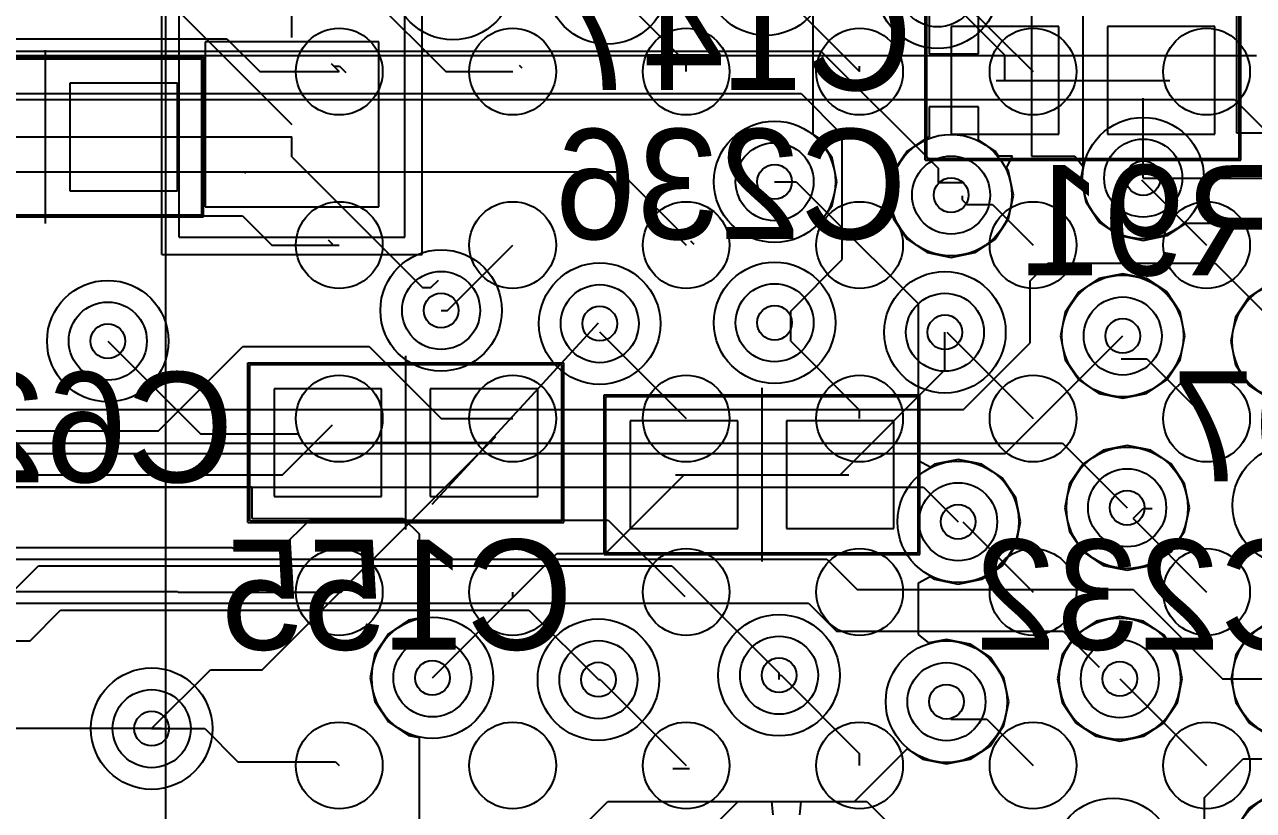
# Model space of a CAD drawing. Extents: x 28 to 300, y 18 to 330.
# Drawn here: x 166.47 to 173.55, y 151.01 to 155.54 of the extents above; entities that cross this region are included whole.
import ezdxf

# ---------------------------------------------------------------- set-up
doc = ezdxf.new("R2010")
doc.units = 0
for name, color, linetype in [('BOTTOMLAYER', 5, 'CONTINUOUS'), ('BOTTOMOVERLAY', 54, 'CONTINUOUS'), ('BOTTOMPASTE', 16, 'CONTINUOUS'), ('BOTTOMSOLDER', 6, 'CONTINUOUS'), ('DRILLDRAWING', 1, 'CONTINUOUS'), ('INTERNALPLANE1', 76, 'CONTINUOUS'), ('INTERNALPLANE6', 136, 'CONTINUOUS'), ('MECHANICAL14', 56, 'CONTINUOUS'), ('MECHANICAL15', 56, 'CONTINUOUS'), ('MECHANICAL16', 56, 'CONTINUOUS'), ('MIDLAYER1', 16, 'CONTINUOUS'), ('MIDLAYER3', 90, 'CONTINUOUS'), ('MULTILAYER', 9, 'CONTINUOUS'), ('TOPLAYER', 1, 'CONTINUOUS'), ('TOPOVERLAY', 2, 'CONTINUOUS'), ('TOPPASTE', 8, 'CONTINUOUS'), ('TOPSOLDER', 216, 'CONTINUOUS'), ('VIAHOLELAYER', 16, 'CONTINUOUS')]:
    doc.layers.add(name, color=color, linetype=linetype)

msp = doc.modelspace()

# ---------------------------------------------------------------- linework, layer by layer
at = {"layer": 'BOTTOMLAYER'}
for p, q in [((166.8348, 156.1384), (168.0072, 154.966)), ((171.7294, 155.7528), (172.1176, 155.3646)), ((171.6806, 155.6564), (171.6806, 155.3718)), ((171.9652, 155.3718), (171.9652, 155.6564)), ((172.27, 155.6564), (172.27, 155.2191)), ((173.4546, 154.9154), (173.4546, 155.6564)), ((171.0114, 154.9103), (171.0114, 155.6034)), ((172.4276, 155.5294), (171.8076, 155.5294)), ((171.8076, 155.5294), (171.8076, 154.9094)), ((172.4276, 154.9094), (172.4276, 155.5294)), ((173.3276, 155.5294), (172.7076, 155.5294)), ((172.7076, 155.5294), (172.7076, 154.9094)), ((173.3276, 154.9094), (173.3276, 155.5294)), ((168.5072, 155.441), (167.5072, 155.441)), ((167.5072, 155.441), (167.5072, 154.491)), ((168.5072, 154.491), (168.5072, 155.441)), ((171.6806, 155.3718), (171.9652, 155.3718)), ((172.1176, 155.2194), (172.1176, 155.3646)), ((172.27, 155.2191), (172.27, 154.7824)), ((166.7266, 155.2038), (166.7266, 154.5838)), ((167.3466, 155.2038), (166.7266, 155.2038)), ((167.3466, 154.5838), (167.3466, 155.2038)), ((172.9144, 154.6564), (172.9144, 155.1162)), ((171.9652, 155.067), (171.6806, 155.067)), ((171.6806, 155.067), (171.6806, 154.8922)), ((171.9652, 154.876), (171.9652, 155.067)), ((167.0366, 154.8938), (168.0072, 154.8938)), ((168.0072, 154.7785), (168.0072, 154.8938)), ((171.0434, 154.889), (171.0114, 154.9103)), ((171.1212, 154.7725), (171.0434, 154.889)), ((171.6695, 154.89), (171.5531, 154.8122)), ((171.6806, 154.8922), (171.6695, 154.89)), ((171.8076, 154.9094), (172.4276, 154.9094)), ((172.0606, 154.8122), (171.9652, 154.876)), ((172.7076, 154.9094), (173.3276, 154.9094)), ((173.8776, 154.9154), (173.4546, 154.9154)), ((171.5531, 154.8122), (171.4753, 154.6957)), ((172.0806, 154.7823), (172.0606, 154.8122)), ((168.0072, 154.7785), (168.7601, 154.0256)), ((171.1485, 154.6352), (171.1212, 154.7725)), ((172.1613, 154.7823), (172.0806, 154.7823)), ((172.1254, 154.7152), (172.1613, 154.7823)), ((172.1384, 154.6957), (172.1254, 154.7152)), ((172.27, 154.7824), (172.5205, 154.7824)), ((172.5205, 154.7824), (172.5688, 154.7235)), ((172.5688, 154.7235), (172.5555, 154.6564)), ((171.4753, 154.6957), (171.4479, 154.5584)), ((172.1657, 154.5584), (172.1384, 154.6957)), ((172.5555, 154.6564), (172.5828, 154.5191)), ((172.9144, 154.6564), (174.4408, 154.6564)), ((172.9144, 154.6564), (173.106, 154.6564)), ((166.7266, 154.5838), (167.3466, 154.5838)), ((171.1212, 154.4979), (171.1485, 154.6352)), ((171.4479, 154.5584), (171.4753, 154.4211)), ((172.1384, 154.4211), (172.1657, 154.5584)), ((172.5828, 154.5191), (172.6606, 154.4026)), ((167.5072, 154.491), (168.5072, 154.491)), ((171.0934, 154.4564), (171.1212, 154.4979)), ((171.619, 153.9308), (171.0934, 154.4564)), ((171.4753, 154.4211), (171.5531, 154.3046)), ((172.0606, 154.3046), (172.1384, 154.4211)), ((172.6606, 154.4026), (172.7771, 154.3248)), ((173.0517, 154.3248), (173.1604, 154.3974)), ((173.1604, 154.3974), (173.8776, 154.3974)), ((171.5531, 154.3046), (171.6695, 154.2268)), ((171.9442, 154.2268), (172.0606, 154.3046)), ((172.7771, 154.3248), (172.9144, 154.2975)), ((172.9144, 154.2975), (173.0517, 154.3248)), ((171.6695, 154.2268), (171.8068, 154.1995)), ((171.8068, 154.1995), (171.9442, 154.2268)), ((172.6589, 154.0778), (172.5424, 154)), ((172.7962, 154.1051), (172.6589, 154.0778)), ((172.9335, 154.0778), (172.7962, 154.1051)), ((173.05, 154), (172.9335, 154.0778)), ((168.7601, 154.0256), (168.8084, 154.0256)), ((168.8084, 154.0256), (168.8513, 154.0685)), ((173.6407, 154.0482), (173.5242, 153.9704)), ((172.5424, 154), (172.4646, 153.8835)), ((173.1278, 153.8835), (173.05, 154)), ((173.5242, 153.9704), (173.4464, 153.8539)), ((171.619, 153.0266), (171.619, 153.9308)), ((172.4646, 153.8835), (172.4373, 153.7462)), ((173.1551, 153.7462), (173.1278, 153.8835)), ((169.1287, 153.1177), (169.7736, 153.8224)), ((173.4464, 153.8539), (173.4191, 153.7166)), ((171.7714, 153.5504), (171.7714, 153.7674)), ((172.4373, 153.7462), (172.4646, 153.6089)), ((173.1278, 153.6089), (173.1551, 153.7462)), ((166.9454, 153.7166), (167.4797, 153.1823)), ((173.4191, 153.7166), (173.4464, 153.5793)), ((172.4646, 153.6089), (172.5424, 153.4924)), ((173.05, 153.4924), (173.1278, 153.6089)), ((171.1674, 152.9464), (171.7714, 153.5504)), ((173.4464, 153.5793), (173.5242, 153.4628)), ((167.9036, 153.4415), (167.9036, 152.8215)), ((168.5236, 153.4415), (167.9036, 153.4415)), ((168.5236, 152.8215), (168.5236, 153.4415)), ((168.8036, 153.4415), (168.8036, 152.8215)), ((169.4236, 153.4415), (168.8036, 153.4415)), ((169.4236, 152.8215), (169.4236, 153.4415)), ((172.5424, 153.4924), (172.6589, 153.4146)), ((172.9335, 153.4146), (173.05, 153.4924)), ((173.5242, 153.4628), (173.6407, 153.385)), ((172.6589, 153.4146), (172.7962, 153.3873)), ((172.7962, 153.3873), (172.9335, 153.4146)), ((169.9574, 153.2564), (169.9574, 152.6364)), ((170.5774, 153.2564), (169.9574, 153.2564)), ((170.5774, 152.6364), (170.5774, 153.2564)), ((170.8574, 153.2564), (170.8574, 152.6364)), ((171.4774, 153.2564), (170.8574, 153.2564)), ((171.4774, 152.6364), (171.4774, 153.2564)), ((167.4797, 153.1823), (168.0457, 153.1823)), ((169.1299, 153.1152), (169.1822, 153.1675)), ((169.0896, 153.0749), (169.1287, 153.1177)), ((169.0896, 153.0749), (169.1299, 153.1152)), ((172.6843, 153.0872), (172.5678, 153.0094)), ((172.8216, 153.1145), (172.6843, 153.0872)), ((172.9589, 153.0872), (172.8216, 153.1145)), ((173.0754, 153.0094), (172.9589, 153.0872)), ((167.8362, 151.8215), (169.0896, 153.0749)), ((168.816, 152.7759), (169.0896, 153.0749)), ((171.6862, 152.9907), (171.619, 153.0266)), ((171.8476, 153.0341), (171.7103, 153.0068)), ((171.9849, 153.0068), (171.8476, 153.0341)), ((169.8141, 152.4931), (170.2674, 152.9464)), ((171.7103, 153.0068), (171.6862, 152.9907)), ((172.1014, 152.929), (171.9849, 153.0068)), ((172.5678, 153.0094), (172.49, 152.8929)), ((173.1532, 152.8929), (173.0754, 153.0094)), ((166.0728, 152.8775), (167.7766, 152.8775)), ((167.7766, 152.8775), (167.7766, 152.6945)), ((172.1792, 152.8125), (172.1014, 152.929)), ((172.49, 152.8929), (172.4627, 152.7556)), ((173.1805, 152.7556), (173.1532, 152.8929)), ((167.9036, 152.8215), (168.5236, 152.8215)), ((168.8036, 152.8215), (169.4236, 152.8215)), ((172.2065, 152.6752), (172.1792, 152.8125)), ((172.4627, 152.7556), (172.49, 152.6183)), ((173.1532, 152.6183), (173.1805, 152.7556)), ((167.7766, 152.6945), (168.6506, 152.6945)), ((168.6506, 152.6945), (168.6506, 152.6945)), ((168.6506, 152.6945), (168.6506, 152.6945)), ((168.6506, 152.6945), (168.7398, 152.6053)), ((172.1792, 152.5379), (172.2065, 152.6752)), ((168.7398, 152.6053), (168.7398, 152.119)), ((169.9574, 152.6364), (170.5774, 152.6364)), ((170.8574, 152.6364), (171.4774, 152.6364)), ((172.49, 152.6183), (172.5678, 152.5018)), ((173.0754, 152.5018), (173.1532, 152.6183)), ((172.1014, 152.4214), (172.1792, 152.5379)), ((168.8168, 151.7754), (169.5345, 152.4931)), ((169.5345, 152.4931), (169.8141, 152.4931)), ((172.5678, 152.5018), (172.6843, 152.424)), ((172.9589, 152.424), (173.0754, 152.5018)), ((171.9849, 152.3436), (172.1014, 152.4214)), ((172.6843, 152.424), (172.8216, 152.3967)), ((172.8216, 152.3967), (172.9589, 152.424)), ((171.619, 152.3238), (171.6862, 152.3597)), ((171.619, 152.0249), (171.619, 152.3238)), ((171.6862, 152.3597), (171.7103, 152.3436)), ((171.7103, 152.3436), (171.8476, 152.3163)), ((171.8476, 152.3163), (171.9849, 152.3436)), ((168.6794, 152.107), (168.563, 152.0292)), ((168.7398, 152.119), (168.6794, 152.107)), ((172.6423, 152.1018), (172.5258, 152.024)), ((172.7796, 152.1291), (172.6423, 152.1018)), ((172.9169, 152.1018), (172.7796, 152.1291)), ((173.0334, 152.024), (172.9169, 152.1018)), ((173.6423, 152.1018), (173.5258, 152.024)), ((168.563, 152.0292), (168.4852, 151.9128)), ((171.6779, 151.9765), (171.619, 152.0249)), ((172.5258, 152.024), (172.448, 151.9075)), ((173.1112, 151.9075), (173.0334, 152.024)), ((173.5258, 152.024), (173.448, 151.9075)), ((171.7802, 151.9969), (171.6779, 151.9765)), ((171.9175, 151.9696), (171.7802, 151.9969)), ((172.034, 151.8918), (171.9175, 151.9696)), ((168.4852, 151.9128), (168.4579, 151.7754)), ((172.1118, 151.7753), (172.034, 151.8918)), ((172.448, 151.9075), (172.4207, 151.7702)), ((173.1385, 151.7702), (173.1112, 151.9075)), ((173.448, 151.9075), (173.4207, 151.7702)), ((167.1983, 151.4826), (167.5373, 151.8215)), ((167.5373, 151.8215), (167.8362, 151.8215)), ((168.4579, 151.7754), (168.4852, 151.6381)), ((172.1391, 151.638), (172.1118, 151.7753)), ((172.4207, 151.7702), (172.448, 151.6329)), ((173.1112, 151.6329), (173.1385, 151.7702)), ((173.4207, 151.7702), (173.448, 151.6329)), ((168.4852, 151.6381), (168.563, 151.5216)), ((172.1118, 151.5007), (172.1391, 151.638)), ((172.448, 151.6329), (172.5258, 151.5164)), ((173.0334, 151.5164), (173.1112, 151.6329)), ((173.448, 151.6329), (173.5258, 151.5164)), ((168.563, 151.5216), (168.6794, 151.4438)), ((172.034, 151.3842), (172.1118, 151.5007)), ((172.5258, 151.5164), (172.6423, 151.4386)), ((172.9169, 151.4386), (173.0334, 151.5164)), ((173.5258, 151.5164), (173.6423, 151.4386)), ((168.6794, 151.4438), (168.7398, 151.4318)), ((168.7398, 151.4318), (168.7398, 150.3375)), ((172.6423, 151.4386), (172.7796, 151.4113)), ((172.7796, 151.4113), (172.9169, 151.4386)), ((171.2507, 151.0623), (171.5541, 151.3657)), ((171.5541, 151.3657), (171.6429, 151.3064)), ((171.9175, 151.3064), (172.034, 151.3842)), ((171.6429, 151.3064), (171.7802, 151.2791)), ((171.7802, 151.2791), (171.9175, 151.3064)), ((173.6423, 151.1018), (173.5258, 151.024)), ((167.4534, 148.6872), (169.8285, 151.0623)), ((169.8285, 151.0623), (170.771, 151.0623)), ((170.771, 151.0623), (170.7784, 150.9865)), ((170.9356, 150.9865), (170.943, 151.0623)), ((170.943, 151.0623), (171.2507, 151.0623)), ((173.5258, 151.024), (173.448, 150.9075))]:
    msp.add_line(p, q, dxfattribs=at)
for centre in [(171.7294, 155.7528), (170.7896, 154.6352), (172.9144, 154.6564), (171.8068, 154.5584), (168.8668, 153.8935), (169.7812, 153.8173), (170.7896, 153.8224), (166.9454, 153.7166), (171.7714, 153.7674), (172.7962, 153.7462), (172.8216, 152.7556), (171.8476, 152.6752), (168.8168, 151.7754), (169.7736, 151.765), (170.815, 151.7904), (172.7796, 151.7702), (171.7802, 151.638), (167.1983, 151.4826)]:
    msp.add_circle(centre, 0.225, dxfattribs=at)
at = {"layer": 'BOTTOMPASTE'}
for p, q in [((172.4276, 155.5294), (171.8076, 155.5294)), ((171.8076, 155.5294), (171.8076, 154.9094)), ((172.4276, 154.9094), (172.4276, 155.5294)), ((173.3276, 155.5294), (172.7076, 155.5294)), ((172.7076, 155.5294), (172.7076, 154.9094)), ((173.3276, 154.9094), (173.3276, 155.5294)), ((168.5072, 155.441), (167.5072, 155.441)), ((167.5072, 155.441), (167.5072, 154.491)), ((168.5072, 154.491), (168.5072, 155.441)), ((166.7266, 155.2038), (166.7266, 154.5838)), ((167.3466, 155.2038), (166.7266, 155.2038)), ((167.3466, 154.5838), (167.3466, 155.2038)), ((171.8076, 154.9094), (172.4276, 154.9094)), ((172.7076, 154.9094), (173.3276, 154.9094)), ((166.7266, 154.5838), (167.3466, 154.5838)), ((167.5072, 154.491), (168.5072, 154.491)), ((167.9036, 153.4415), (167.9036, 152.8215)), ((168.5236, 153.4415), (167.9036, 153.4415)), ((168.5236, 152.8215), (168.5236, 153.4415)), ((168.8036, 153.4415), (168.8036, 152.8215)), ((169.4236, 153.4415), (168.8036, 153.4415)), ((169.4236, 152.8215), (169.4236, 153.4415)), ((169.9574, 153.2564), (169.9574, 152.6364)), ((170.5774, 153.2564), (169.9574, 153.2564)), ((170.5774, 152.6364), (170.5774, 153.2564)), ((170.8574, 153.2564), (170.8574, 152.6364)), ((171.4774, 153.2564), (170.8574, 153.2564)), ((171.4774, 152.6364), (171.4774, 153.2564)), ((167.9036, 152.8215), (168.5236, 152.8215)), ((168.8036, 152.8215), (169.4236, 152.8215)), ((169.9574, 152.6364), (170.5774, 152.6364)), ((170.8574, 152.6364), (171.4774, 152.6364))]:
    msp.add_line(p, q, dxfattribs=at)
at = {"layer": 'BOTTOMSOLDER'}
for p, q in [((172.4276, 155.5294), (171.8076, 155.5294)), ((171.8076, 155.5294), (171.8076, 154.9094)), ((172.4276, 154.9094), (172.4276, 155.5294)), ((173.3276, 155.5294), (172.7076, 155.5294)), ((172.7076, 155.5294), (172.7076, 154.9094)), ((173.3276, 154.9094), (173.3276, 155.5294)), ((168.5072, 155.441), (167.5072, 155.441)), ((167.5072, 155.441), (167.5072, 154.491)), ((168.5072, 154.491), (168.5072, 155.441)), ((166.7266, 155.2038), (166.7266, 154.5838)), ((167.3466, 155.2038), (166.7266, 155.2038)), ((167.3466, 154.5838), (167.3466, 155.2038)), ((171.8076, 154.9094), (172.4276, 154.9094)), ((172.7076, 154.9094), (173.3276, 154.9094)), ((166.7266, 154.5838), (167.3466, 154.5838)), ((167.5072, 154.491), (168.5072, 154.491)), ((167.9036, 153.4415), (167.9036, 152.8215)), ((168.5236, 153.4415), (167.9036, 153.4415)), ((168.5236, 152.8215), (168.5236, 153.4415)), ((168.8036, 153.4415), (168.8036, 152.8215)), ((169.4236, 153.4415), (168.8036, 153.4415)), ((169.4236, 152.8215), (169.4236, 153.4415)), ((169.9574, 153.2564), (169.9574, 152.6364)), ((170.5774, 153.2564), (169.9574, 153.2564)), ((170.5774, 152.6364), (170.5774, 153.2564)), ((170.8574, 153.2564), (170.8574, 152.6364)), ((171.4774, 153.2564), (170.8574, 153.2564)), ((171.4774, 152.6364), (171.4774, 153.2564)), ((167.9036, 152.8215), (168.5236, 152.8215)), ((168.8036, 152.8215), (169.4236, 152.8215)), ((169.9574, 152.6364), (170.5774, 152.6364)), ((170.8574, 152.6364), (171.4774, 152.6364))]:
    msp.add_line(p, q, dxfattribs=at)
at = {"layer": 'DRILLDRAWING'}
for centre in [(170.7896, 154.6352), (172.9144, 154.6564), (171.8068, 154.5584), (168.8668, 153.8935), (169.7812, 153.8173), (170.7896, 153.8224), (171.7714, 153.7674), (166.9454, 153.7166), (172.7962, 153.7462), (172.8216, 152.7556), (171.8476, 152.6752), (170.815, 151.7904), (168.8168, 151.7754), (169.7736, 151.765), (172.7796, 151.7702), (171.7802, 151.638), (167.1983, 151.4826)]:
    msp.add_circle(centre, 0.1, dxfattribs=at)
at = {"layer": 'INTERNALPLANE1'}
for centre in [(168.9354, 155.8036), (170.7388, 155.829), (169.8244, 155.7782), (172.9144, 154.6564), (170.7896, 154.6352), (171.8068, 154.5584), (169.7812, 153.8173), (170.7896, 153.8224), (172.7962, 153.7462), (166.9454, 153.7166), (173.778, 153.7166), (172.8216, 152.7556), (171.8476, 152.6752), (168.8168, 151.7754), (169.7736, 151.765), (170.815, 151.7904), (172.7796, 151.7702), (173.7796, 151.7702), (171.7802, 151.638), (167.1983, 151.4826), (173.7796, 150.7702)]:
    msp.add_circle(centre, 0.35, dxfattribs=at)
at = {"layer": 'INTERNALPLANE6'}
for centre in [(170.7388, 155.829), (169.8244, 155.7782), (171.7294, 155.7528), (171.8068, 154.5584), (168.8668, 153.8935), (169.7812, 153.8173), (170.7896, 153.8224), (171.7714, 153.7674), (172.7962, 153.7462), (173.778, 153.7166), (172.8216, 152.7556), (173.7796, 152.7702), (171.8476, 152.6752), (169.7736, 151.765), (170.815, 151.7904), (172.7796, 151.7702), (173.7796, 151.7702), (167.1983, 151.4826), (173.7796, 150.7702), (172.7415, 150.7321)]:
    msp.add_circle(centre, 0.35, dxfattribs=at)
at = {"layer": 'MECHANICAL14'}
for p, q in [((167.2796, 149.7702), (167.2796, 161.2702)), ((167.3572, 154.316), (167.3572, 157.216)), ((168.6572, 154.316), (168.6572, 157.216)), ((171.6676, 154.7694), (171.6676, 155.6694)), ((173.4676, 154.7694), (173.4676, 155.6694)), ((165.6866, 155.3438), (167.4866, 155.3438)), ((167.4866, 154.4438), (167.4866, 155.3438)), ((171.6676, 154.7694), (173.4676, 154.7694)), ((165.6866, 154.4438), (167.4866, 154.4438)), ((167.3572, 154.316), (168.6572, 154.316)), ((167.7636, 152.6815), (167.7636, 153.5815)), ((167.7636, 153.5815), (169.5636, 153.5815)), ((169.5636, 152.6815), (169.5636, 153.5815)), ((169.8174, 152.4964), (169.8174, 153.3964)), ((169.8174, 153.3964), (171.6174, 153.3964)), ((171.6174, 152.4964), (171.6174, 153.3964)), ((167.7636, 152.6815), (169.5636, 152.6815)), ((169.8174, 152.4964), (171.6174, 152.4964))]:
    msp.add_line(p, q, dxfattribs=at)
at = {"layer": 'MECHANICAL15'}
for p, q in [((167.7536, 152.6715), (167.7536, 153.5915)), ((167.7536, 153.5915), (169.5736, 153.5915)), ((168.6636, 152.6315), (168.6636, 153.6315)), ((169.5736, 152.6715), (169.5736, 153.5915)), ((168.1636, 153.1315), (169.1636, 153.1315)), ((167.7536, 152.6715), (169.5736, 152.6715))]:
    msp.add_line(p, q, dxfattribs=at)
at = {"layer": 'MECHANICAL16'}
for p, q in [((167.2572, 154.216), (167.2572, 157.316)), ((168.7572, 154.216), (168.7572, 157.316)), ((168.0072, 155.466), (168.0072, 156.066)), ((172.5676, 154.7194), (172.5676, 155.7194)), ((171.6576, 154.7594), (171.6576, 155.6794)), ((173.4776, 154.7594), (173.4776, 155.6794)), ((165.6766, 155.3538), (167.4966, 155.3538)), ((166.5866, 154.3938), (166.5866, 155.3938)), ((167.4966, 154.4338), (167.4966, 155.3538)), ((172.0676, 155.2194), (173.0676, 155.2194)), ((166.0866, 154.8938), (167.0866, 154.8938)), ((171.6576, 154.7594), (173.4776, 154.7594)), ((165.6766, 154.4338), (167.4966, 154.4338)), ((167.2572, 154.216), (168.7572, 154.216)), ((170.7174, 152.4464), (170.7174, 153.4464)), ((169.8074, 152.4864), (169.8074, 153.4064)), ((169.8074, 153.4064), (171.6274, 153.4064)), ((171.6274, 152.4864), (171.6274, 153.4064)), ((170.2174, 152.9464), (171.2174, 152.9464)), ((169.8074, 152.4864), (171.6274, 152.4864))]:
    msp.add_line(p, q, dxfattribs=at)
at = {"layer": 'MIDLAYER1'}
for p, q in [((151.9969, 155.3627), (173.5673, 155.3627)), ((151.8916, 155.1087), (173.4411, 155.1087)), ((173.4411, 155.1087), (174.7796, 153.7702)), ((172.2623, 154.0647), (172.3636, 154.1661)), ((172.3636, 154.1661), (173.3285, 154.1661)), ((173.3285, 154.1661), (173.778, 153.7166)), ((172.2623, 153.7066), (172.2623, 154.0647)), ((172.1189, 153.0689), (172.7962, 153.7462)), ((171.8786, 153.3229), (172.2623, 153.7066)), ((165.8696, 153.3229), (171.8786, 153.3229)), ((166.0728, 153.0689), (172.1189, 153.0689)), ((154.2151, 152.4592), (171.0906, 152.4592)), ((171.0906, 152.4592), (171.2647, 152.2851)), ((171.2647, 152.2851), (172.8574, 152.2851)), ((172.8574, 152.2851), (173.3723, 151.7702)), ((154.1099, 152.2052), (170.9854, 152.2052)), ((170.9854, 152.2052), (171.1457, 152.0449)), ((171.1457, 152.0449), (172.4525, 152.0449)), ((172.4525, 152.0449), (172.6604, 151.837)), ((173.3723, 151.7702), (173.7796, 151.7702)), ((173.2668, 151.0853), (173.4906, 151.3091)), ((173.4906, 151.3091), (174.2407, 151.3091)), ((173.2668, 150.6654), (173.2668, 151.0853))]:
    msp.add_line(p, q, dxfattribs=at)
for centre in [(171.7294, 155.7528), (170.7896, 154.6352), (172.9144, 154.6564), (171.8068, 154.5584), (168.8668, 153.8935), (169.7812, 153.8173), (170.7896, 153.8224), (166.9454, 153.7166), (171.7714, 153.7674), (172.7962, 153.7462), (172.8216, 152.7556), (171.8476, 152.6752), (168.8168, 151.7754), (169.7736, 151.765), (170.815, 151.7904), (172.7796, 151.7702), (171.7802, 151.638), (167.1983, 151.4826)]:
    msp.add_circle(centre, 0.225, dxfattribs=at)
at = {"layer": 'MIDLAYER3'}
for p, q in [((160.7163, 155.3881), (171.0563, 155.3881)), ((171.0563, 155.3881), (171.7336, 154.7108)), ((160.602, 155.1432), (170.942, 155.1432)), ((170.942, 155.1432), (171.1797, 154.9055)), ((171.1797, 154.1871), (171.1797, 154.9055)), ((171.7336, 154.631), (171.7336, 154.7108)), ((171.7336, 154.631), (171.8068, 154.631)), ((171.8068, 154.631), (171.873, 154.631)), ((170.8824, 153.8898), (171.1797, 154.1871)), ((170.8824, 153.8224), (170.8824, 153.8898)), ((170.8824, 153.7166), (170.8824, 153.8224)), ((156.7282, 153.129), (172.4482, 153.129)), ((172.4482, 153.129), (172.8216, 152.7556)), ((156.623, 152.875), (171.6478, 152.875)), ((171.6478, 152.875), (171.8476, 152.6752)), ((166.37, 152.2434), (166.5469, 152.4203)), ((166.5469, 152.4203), (170.1975, 152.4203)), ((170.1975, 152.4203), (170.815, 151.8028)), ((166.497, 151.9894), (166.6731, 152.1655)), ((166.6731, 152.1655), (169.3731, 152.1655)), ((169.3731, 152.1655), (169.7736, 151.765)), ((153.2667, 151.9894), (166.497, 151.9894)), ((170.815, 151.7904), (170.815, 151.8028)), ((170.815, 151.765), (170.815, 151.7904)), ((170.2348, 150.7185), (170.5786, 151.0623)), ((170.5786, 151.0623), (171.3211, 151.0623)), ((171.3211, 151.0623), (171.6132, 150.7702))]:
    msp.add_line(p, q, dxfattribs=at)
for centre in [(171.7294, 155.7528), (170.7896, 154.6352), (172.9144, 154.6564), (171.8068, 154.5584), (168.8668, 153.8935), (169.7812, 153.8173), (170.7896, 153.8224), (166.9454, 153.7166), (171.7714, 153.7674), (172.7962, 153.7462), (172.8216, 152.7556), (171.8476, 152.6752), (168.8168, 151.7754), (169.7736, 151.765), (170.815, 151.7904), (172.7796, 151.7702), (171.7802, 151.638), (167.1983, 151.4826)]:
    msp.add_circle(centre, 0.225, dxfattribs=at)
at = {"layer": 'MULTILAYER'}
for centre in [(171.7294, 155.7528), (170.7896, 154.6352), (172.9144, 154.6564), (171.8068, 154.5584), (168.8668, 153.8935), (169.7812, 153.8173), (170.7896, 153.8224), (166.9454, 153.7166), (171.7714, 153.7674), (172.7962, 153.7462), (172.8216, 152.7556), (171.8476, 152.6752), (168.8168, 151.7754), (169.7736, 151.765), (170.815, 151.7904), (172.7796, 151.7702), (171.7802, 151.638), (167.1983, 151.4826)]:
    msp.add_circle(centre, 0.225, dxfattribs=at)
at = {"layer": 'TOPLAYER'}
for p, q in [((169.8244, 155.7782), (170.2796, 155.323)), ((168.4497, 155.7138), (168.8933, 155.2702)), ((170.8672, 155.6826), (171.2796, 155.2702)), ((171.852, 155.6978), (172.2796, 155.2702)), ((162.0568, 155.4598), (167.6324, 155.4598)), ((167.6324, 155.4598), (167.8219, 155.2702)), ((168.233, 155.3168), (168.2489, 155.3009)), ((168.2489, 155.3009), (168.2796, 155.2702)), ((168.2489, 155.3009), (168.2796, 155.3009)), ((168.2796, 155.3009), (168.2821, 155.3009)), ((168.2821, 155.3009), (168.2962, 155.2868)), ((168.2962, 155.2868), (168.317, 155.266)), ((169.3169, 155.3075), (169.333, 155.2914)), ((170.2796, 155.2702), (170.2796, 155.323)), ((171.2796, 155.2702), (171.2796, 155.3006)), ((167.8219, 155.2702), (168.2796, 155.2702)), ((168.8933, 155.2702), (169.2796, 155.2702)), ((161.6763, 154.6922), (167.7319, 154.6922)), ((167.7319, 154.6922), (169.8992, 154.6922)), ((167.7319, 154.6922), (167.7388, 154.6853)), ((169.8992, 154.6922), (170.2359, 154.3555)), ((172.9039, 154.6459), (173.2796, 154.2702)), ((170.7896, 154.6352), (170.9146, 154.6352)), ((170.9146, 154.6352), (171.2796, 154.2702)), ((171.873, 154.5294), (171.873, 154.5548)), ((171.873, 154.5294), (171.8984, 154.504)), ((171.8984, 154.504), (172.0458, 154.504)), ((172.0458, 154.504), (172.2796, 154.2702)), ((161.5711, 154.4382), (167.7224, 154.4382)), ((167.7224, 154.4382), (167.8904, 154.2702)), ((171.122, 154.4278), (171.2796, 154.2702)), ((168.2154, 154.3008), (168.2408, 154.2754)), ((170.2151, 154.3347), (170.2796, 154.2702)), ((170.3042, 154.2948), (170.3236, 154.2754)), ((167.8904, 154.2702), (168.2796, 154.2702)), ((168.9029, 153.8935), (169.2796, 154.2702)), ((168.8668, 153.8935), (168.9029, 153.8935)), ((169.7796, 153.7702), (170.2796, 153.2702)), ((171.7824, 153.7674), (172.2796, 153.2702)), ((167.2378, 153.2001), (167.723, 153.6853)), ((167.723, 153.6853), (168.4515, 153.6853)), ((168.4515, 153.6853), (168.8666, 153.2702)), ((170.8824, 153.7166), (171.2796, 153.3194)), ((172.7874, 153.615), (172.7962, 153.615)), ((172.7962, 153.615), (172.9348, 153.615)), ((172.9348, 153.615), (173.2796, 153.2702)), ((171.2796, 153.2702), (171.2796, 153.3194)), ((167.9529, 152.9461), (168.2408, 153.234)), ((168.8666, 153.2702), (169.2796, 153.2702)), ((173.2796, 153.2702), (173.2796, 153.2702)), ((161.3233, 153.2001), (167.2378, 153.2001)), ((161.2181, 152.9461), (167.9529, 152.9461)), ((172.8701, 152.7071), (172.9144, 152.7514)), ((172.9144, 152.7514), (172.9652, 152.7514)), ((167.9452, 152.5228), (168.1077, 152.6853)), ((168.1077, 152.6853), (169.8309, 152.6853)), ((169.8309, 152.6853), (170.2628, 152.2534)), ((171.8746, 152.6752), (172.2796, 152.2702)), ((172.8564, 152.6934), (172.8701, 152.7071)), ((172.8564, 152.6934), (173.2796, 152.2702)), ((160.5661, 152.527), (167.6612, 152.527)), ((167.6612, 152.527), (167.6654, 152.5228)), ((167.6654, 152.5228), (167.7582, 152.5228)), ((167.6654, 152.5228), (167.9452, 152.5228)), ((160.4609, 152.273), (167.3476, 152.273)), ((167.3476, 152.273), (167.3518, 152.2688)), ((167.3518, 152.2688), (167.7582, 152.2688)), ((167.3518, 152.2688), (168.2796, 152.2688)), ((168.2796, 152.2688), (168.2916, 152.2688)), ((168.2916, 152.2688), (168.317, 152.2942)), ((168.8168, 151.7754), (169.2796, 152.2382)), ((169.2796, 152.2382), (169.2796, 152.2702)), ((170.2628, 152.2534), (170.2728, 152.2434)), ((169.7736, 151.765), (169.7848, 151.765)), ((169.7848, 151.765), (170.2796, 151.2702)), ((170.815, 151.7904), (170.8274, 151.7904)), ((170.8274, 151.7904), (171.2796, 151.3382)), ((172.7796, 151.7702), (173.2796, 151.2702)), ((171.8056, 151.5364), (172.0134, 151.5364)), ((172.0134, 151.5364), (172.2796, 151.2702)), ((165.3782, 151.4856), (167.1983, 151.4856)), ((167.1983, 151.4856), (167.2544, 151.4856)), ((167.1983, 151.4826), (167.2574, 151.4826)), ((167.2544, 151.4856), (167.2574, 151.4826)), ((167.2574, 151.4826), (167.5041, 151.4826)), ((167.5041, 151.4826), (167.6951, 151.2915)), ((171.2796, 151.2702), (171.2796, 151.3382)), ((167.6951, 151.2915), (168.2583, 151.2915)), ((168.2583, 151.2915), (168.2796, 151.2702)), ((170.2026, 151.2528), (170.2796, 151.2528)), ((170.2796, 151.2528), (170.2982, 151.2528))]:
    msp.add_line(p, q, dxfattribs=at)
for centre, radius in [((171.7294, 155.7528), 0.225), ((168.2796, 155.2702), 0.25), ((169.2796, 155.2702), 0.25), ((170.2796, 155.2702), 0.25), ((171.2796, 155.2702), 0.25), ((172.2796, 155.2702), 0.25), ((173.2796, 155.2702), 0.25), ((170.7896, 154.6352), 0.225), ((172.9144, 154.6564), 0.225), ((171.8068, 154.5584), 0.225), ((168.2796, 154.2702), 0.25), ((169.2796, 154.2702), 0.25), ((170.2796, 154.2702), 0.25), ((171.2796, 154.2702), 0.25), ((172.2796, 154.2702), 0.25), ((173.2796, 154.2702), 0.25), ((168.8668, 153.8935), 0.225), ((169.7812, 153.8173), 0.225), ((170.7896, 153.8224), 0.225), ((166.9454, 153.7166), 0.225), ((171.7714, 153.7674), 0.225), ((172.7962, 153.7462), 0.225), ((168.2796, 153.2702), 0.25), ((169.2796, 153.2702), 0.25), ((170.2796, 153.2702), 0.25), ((171.2796, 153.2702), 0.25), ((172.2796, 153.2702), 0.25), ((173.2796, 153.2702), 0.25), ((172.8216, 152.7556), 0.225), ((171.8476, 152.6752), 0.225), ((168.2796, 152.2702), 0.25), ((169.2796, 152.2702), 0.25), ((170.2796, 152.2702), 0.25), ((171.2796, 152.2702), 0.25), ((172.2796, 152.2702), 0.25), ((173.2796, 152.2702), 0.25), ((168.8168, 151.7754), 0.225), ((169.7736, 151.765), 0.225), ((170.815, 151.7904), 0.225), ((172.7796, 151.7702), 0.225), ((171.7802, 151.638), 0.225), ((167.1983, 151.4826), 0.225), ((168.2796, 151.2702), 0.25), ((169.2796, 151.2702), 0.25), ((170.2796, 151.2702), 0.25), ((171.2796, 151.2702), 0.25), ((172.2796, 151.2702), 0.25), ((173.2796, 151.2702), 0.25)]:
    msp.add_circle(centre, radius, dxfattribs=at)
at = {"layer": 'TOPOVERLAY'}
msp.add_line((167.2796, 149.7702), (167.2796, 161.2702), dxfattribs=at)
at = {"layer": 'TOPPASTE'}
for centre in [(168.2796, 155.2702), (169.2796, 155.2702), (170.2796, 155.2702), (171.2796, 155.2702), (172.2796, 155.2702), (173.2796, 155.2702), (168.2796, 154.2702), (169.2796, 154.2702), (170.2796, 154.2702), (171.2796, 154.2702), (172.2796, 154.2702), (173.2796, 154.2702), (168.2796, 153.2702), (169.2796, 153.2702), (170.2796, 153.2702), (171.2796, 153.2702), (172.2796, 153.2702), (173.2796, 153.2702), (168.2796, 152.2702), (169.2796, 152.2702), (170.2796, 152.2702), (171.2796, 152.2702), (172.2796, 152.2702), (173.2796, 152.2702), (168.2796, 151.2702), (169.2796, 151.2702), (170.2796, 151.2702), (171.2796, 151.2702), (172.2796, 151.2702), (173.2796, 151.2702)]:
    msp.add_circle(centre, 0.25, dxfattribs=at)
at = {"layer": 'TOPSOLDER'}
for centre in [(168.2796, 155.2702), (169.2796, 155.2702), (170.2796, 155.2702), (171.2796, 155.2702), (172.2796, 155.2702), (173.2796, 155.2702), (168.2796, 154.2702), (169.2796, 154.2702), (170.2796, 154.2702), (171.2796, 154.2702), (172.2796, 154.2702), (173.2796, 154.2702), (168.2796, 153.2702), (169.2796, 153.2702), (170.2796, 153.2702), (171.2796, 153.2702), (172.2796, 153.2702), (173.2796, 153.2702), (168.2796, 152.2702), (169.2796, 152.2702), (170.2796, 152.2702), (171.2796, 152.2702), (172.2796, 152.2702), (173.2796, 152.2702), (168.2796, 151.2702), (169.2796, 151.2702), (170.2796, 151.2702), (171.2796, 151.2702), (172.2796, 151.2702), (173.2796, 151.2702)]:
    msp.add_circle(centre, 0.25, dxfattribs=at)
at = {"layer": 'VIAHOLELAYER'}
for centre in [(170.7896, 154.6352), (172.9144, 154.6564), (171.8068, 154.5584), (168.8668, 153.8935), (169.7812, 153.8173), (170.7896, 153.8224), (171.7714, 153.7674), (166.9454, 153.7166), (172.7962, 153.7462), (172.8216, 152.7556), (171.8476, 152.6752), (170.815, 151.7904), (168.8168, 151.7754), (169.7736, 151.765), (172.7796, 151.7702), (171.7802, 151.638), (167.1983, 151.4826)]:
    msp.add_circle(centre, 0.1, dxfattribs=at)

# ---------------------------------------------------------------- texts
at = {"layer": 'BOTTOMOVERLAY', "text_generation_flag": 2}
for s, p in [('C147', (171.5846, 155.1635)), ('C236', (171.5531, 154.3046)), ('R91', (173.769, 154.0959))]:
    msp.add_text(s, height=0.635, rotation=360, dxfattribs=at).set_placement(p)
for s, p in [('C62', (167.673, 152.9029)), ('C197', (175.1112, 152.9075)), ('C155', (169.6288, 151.9377)), ('C232', (173.9722, 151.9377))]:
    msp.add_text(s, height=0.635, dxfattribs=at).set_placement(p)

doc.saveas('drawing.dxf')
